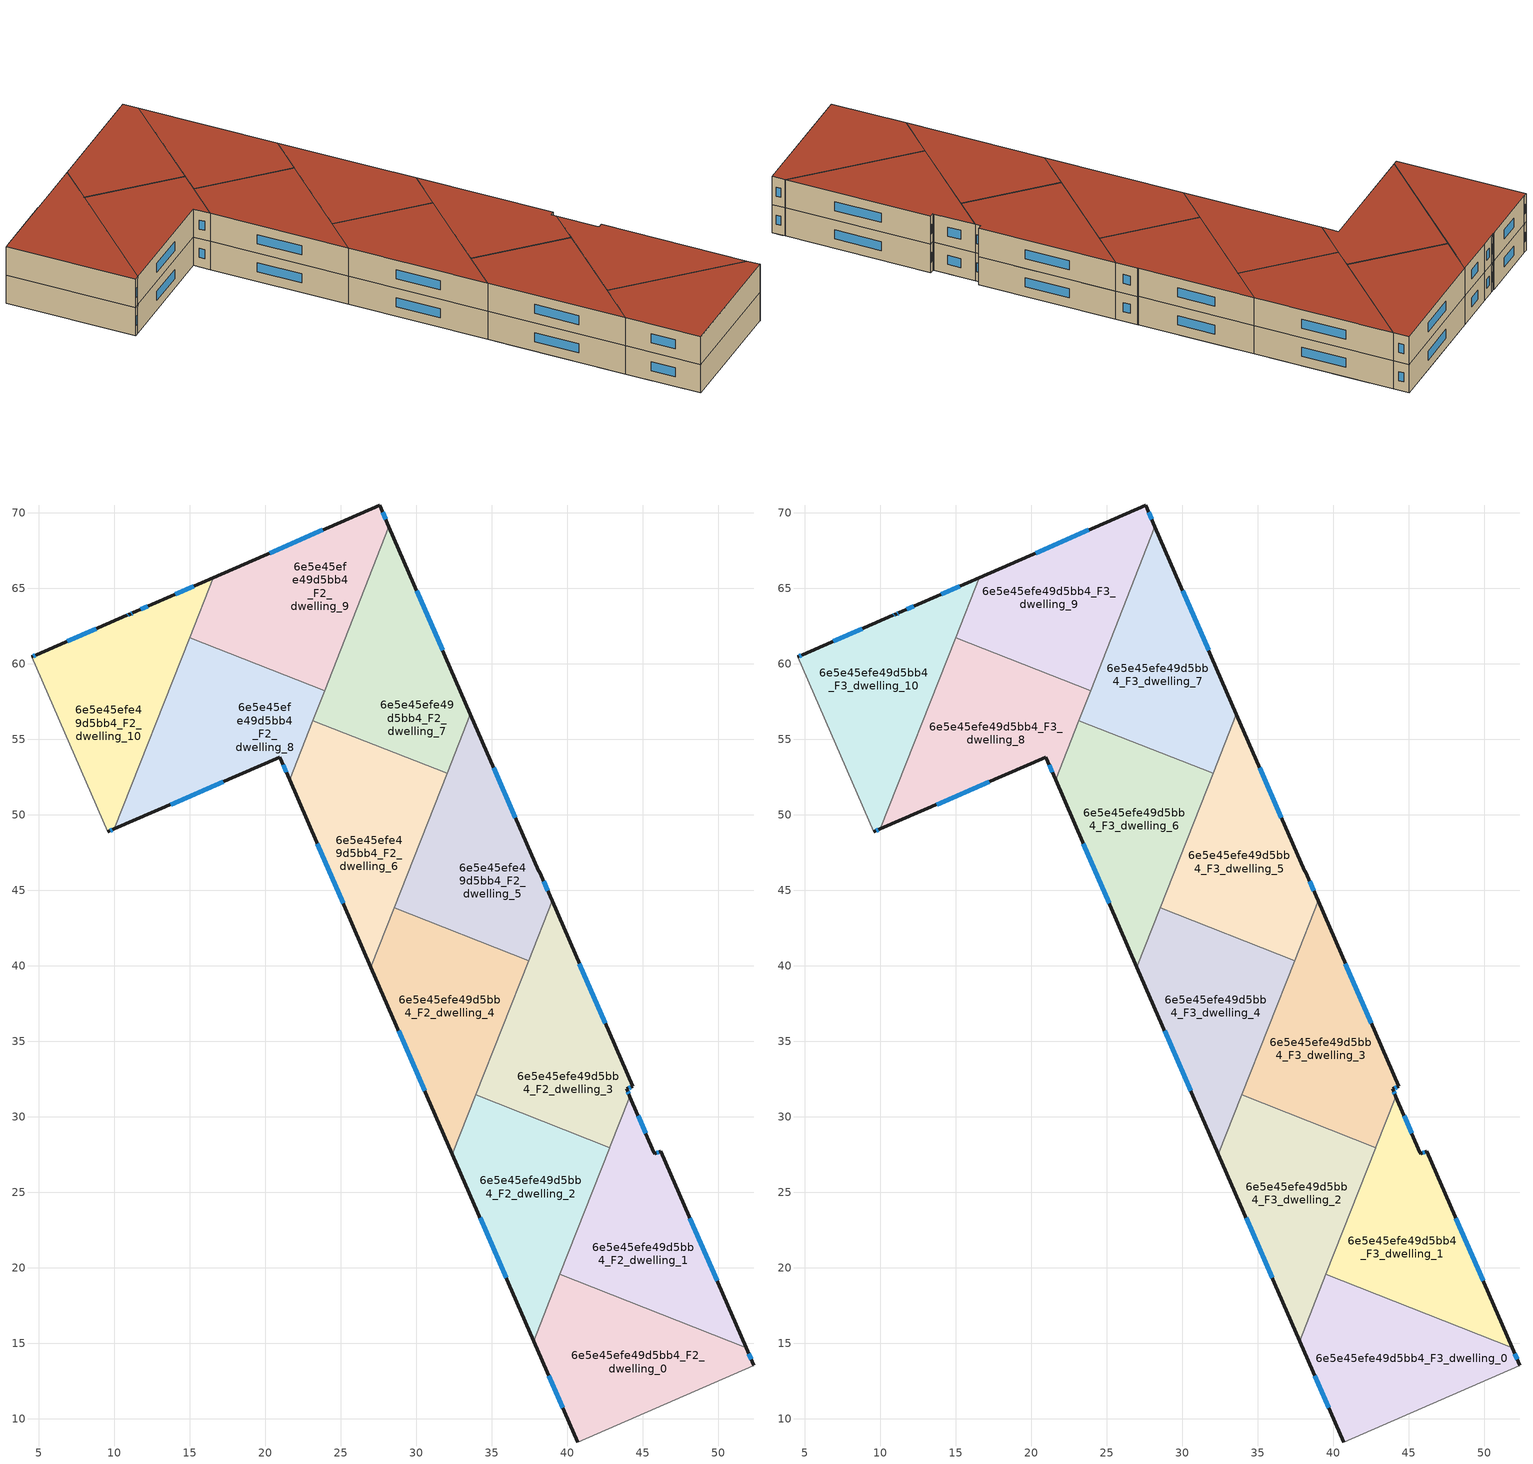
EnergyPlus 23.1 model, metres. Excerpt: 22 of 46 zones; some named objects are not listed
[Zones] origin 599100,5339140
6e5e45efe49d5bb4_F2_dwelling_0
 floor to 6e5e45efe49d5bb4_F1_dwelling_0 (EU_floor_Construction): 51.99,14.41 52.38,13.54 52.33,13.52 40.69,8.46 38.26,14.06 40.21,19.04 z6
 floor to 6e5e45efe49d5bb4_F1_dwelling_2 (EU_floor_Construction): 40.3,19.26 38.26,14.06 37.79,15.13 39.53,19.56 z6
 floor to 6e5e45efe49d5bb4_F1_dwelling_1 (EU_floor_Construction): 51.86,14.71 51.99,14.41 40.21,19.04 40.3,19.26 z6
 wall outside (EU_wall_Construction): 37.79,15.13 40.69,8.46 / 52.38,13.54 51.86,14.71 z6:9
 wall adiabatic (EU_wall_Construction): 40.69,8.46 52.33,13.52 52.38,13.54 z6:9
 wall to 6e5e45efe49d5bb4_F2_dwelling_1 (EU_wall_Construction): 51.86,14.71 39.53,19.56 z6:9
 wall to 6e5e45efe49d5bb4_F2_dwelling_2 (EU_wall_Construction): 39.53,19.56 37.79,15.13 z6:9
 window (EU_Window_Construction): 38.78,12.86 39.7,10.73 / 52.2,13.94 52.04,14.31 z7.02:7.98
6e5e45efe49d5bb4_F2_dwelling_1
 floor to 6e5e45efe49d5bb4_F1_dwelling_1 (EU_floor_Construction): 46.2,27.72 51.86,14.71 40.3,19.26 44.62,30.27 45.76,27.64 45.8,27.54 z6
 floor to 6e5e45efe49d5bb4_F1_dwelling_3 (EU_floor_Construction): 44.16,31.34 44.62,30.27 43.15,26.51 42.38,26.81 z6
 floor to 6e5e45efe49d5bb4_F1_dwelling_2 (EU_floor_Construction): 43.15,26.51 40.3,19.26 39.53,19.56 42.38,26.81 z6
 wall outside (EU_wall_Construction): 51.86,14.71 46.2,27.72 45.8,27.54 45.76,27.64 44.16,31.34 z6:9
 wall to 6e5e45efe49d5bb4_F2_dwelling_3 (EU_wall_Construction): 44.16,31.34 42.83,27.97 z6:9
 wall to 6e5e45efe49d5bb4_F2_dwelling_2 (EU_wall_Construction): 42.83,27.97 39.53,19.56 z6:9
 window (EU_Window_Construction): 45.21,28.9 44.7,30.08 / 46.06,27.66 45.93,27.6 / 49.94,19.14 48.13,23.29 z7.02:7.98
6e5e45efe49d5bb4_F2_dwelling_10
 floor to 6e5e45efe49d5bb4_F1_dwelling_10 (EU_floor_Construction): 13.44,57.74 10.03,49.06 9.58,48.87 4.53,60.46 4.88,60.61 5.47,60.87 z6
 floor to 6e5e45efe49d5bb4_F1_dwelling_11 (EU_floor_Construction): 16.56,65.7 13.44,57.74 5.47,60.87 10.83,63.2 11.02,63.27 11.07,63.29 11.25,63.38 12.75,64.03 z6
 wall outside (EU_wall_Construction): 16.56,65.7 12.75,64.03 11.25,63.38 11.07,63.29 11.02,63.27 10.83,63.2 4.88,60.61 4.53,60.46 / 9.58,48.87 10.03,49.06 z6:9
 wall adiabatic (EU_wall_Construction): 4.53,60.46 9.58,48.87 z6:9
 wall to 6e5e45efe49d5bb4_F2_dwelling_8 (EU_wall_Construction): 10.03,49.06 15,61.72 z6:9
 wall to 6e5e45efe49d5bb4_F2_dwelling_9 (EU_wall_Construction): 15,61.72 16.56,65.7 z6:9
 window (EU_Window_Construction): 8.81,62.32 6.91,61.49 / 10.95,63.24 10.89,63.22 / 11.19,63.35 11.13,63.32 / 12.24,63.81 11.76,63.6 / 15.27,65.13 14.05,64.6 / 9.73,48.93 9.87,48.99 / 4.76,60.56 4.65,60.51 z7.02:7.98
6e5e45efe49d5bb4_F2_dwelling_2
 floor to 6e5e45efe49d5bb4_F1_dwelling_2 (EU_floor_Construction): 42.38,26.81 37.79,15.13 33.3,25.45 34.98,29.72 z6
 floor to 6e5e45efe49d5bb4_F1_dwelling_4 (EU_floor_Construction): 35.43,30.87 33.3,25.45 32.41,27.51 33.96,31.46 z6
 floor to 6e5e45efe49d5bb4_F1_dwelling_3 (EU_floor_Construction): 42.83,27.97 42.38,26.81 34.98,29.72 35.43,30.87 z6
 wall outside (EU_wall_Construction): 32.41,27.51 37.79,15.13 z6:9
 wall to 6e5e45efe49d5bb4_F2_dwelling_3 (EU_wall_Construction): 42.83,27.97 33.95,31.46 z6:9
 wall to 6e5e45efe49d5bb4_F2_dwelling_4 (EU_wall_Construction): 33.95,31.46 32.41,27.51 z6:9
 window (EU_Window_Construction): 34.24,23.3 35.96,19.35 z7.02:7.98
6e5e45efe49d5bb4_F2_dwelling_3
 floor to 6e5e45efe49d5bb4_F1_dwelling_3 (EU_floor_Construction): 39.9,42.24 44.34,32.02 43.94,31.85 44.16,31.34 42.83,27.97 35.43,30.87 z6
 floor to 6e5e45efe49d5bb4_F1_dwelling_5 (EU_floor_Construction): 39,44.3 39.9,42.24 38.2,37.91 36.72,38.49 z6
 floor to 6e5e45efe49d5bb4_F1_dwelling_4 (EU_floor_Construction): 38.2,37.91 35.43,30.87 33.96,31.46 36.72,38.49 z6
 wall outside (EU_wall_Construction): 44.16,31.34 43.94,31.85 44.34,32.02 39,44.3 z6:9
 wall to 6e5e45efe49d5bb4_F2_dwelling_5 (EU_wall_Construction): 39,44.3 37.45,40.34 z6:9
 wall to 6e5e45efe49d5bb4_F2_dwelling_4 (EU_wall_Construction): 37.45,40.34 33.96,31.46 z6:9
 window (EU_Window_Construction): 44.08,31.91 44.21,31.96 / 44.08,31.51 44.02,31.67 / 42.53,36.2 40.82,40.12 z7.02:7.98
6e5e45efe49d5bb4_F2_dwelling_4
 floor to 6e5e45efe49d5bb4_F1_dwelling_5 (EU_floor_Construction): 37.45,40.34 36.72,38.49 30.05,41.11 30.78,42.96 z6
 floor adiabatic (EU_floor_Construction): 36.72,38.49 32.41,27.51 27.01,39.91 28.55,43.83 30.78,42.96 30.05,41.11 z6
 wall outside (EU_wall_Construction): 27.01,39.91 32.41,27.51 z6:9
 wall to 6e5e45efe49d5bb4_F2_dwelling_5 (EU_wall_Construction): 37.45,40.34 28.55,43.83 z6:9
 wall to 6e5e45efe49d5bb4_F2_dwelling_6 (EU_wall_Construction): 28.55,43.83 27.01,39.91 z6:9
 window (EU_Window_Construction): 28.85,35.69 30.57,31.73 z7.02:7.98
6e5e45efe49d5bb4_F2_dwelling_5
 floor to 6e5e45efe49d5bb4_F1_dwelling_5 (EU_floor_Construction): 34.94,53.56 38.11,46.25 38.15,46.27 39,44.3 37.45,40.34 30.78,42.96 z6
 floor adiabatic (EU_floor_Construction): 33.26,49.27 30.78,42.96 28.55,43.83 31.03,50.14 z6
 floor to 6e5e45efe49d5bb4_F1_dwelling_7 (EU_floor_Construction): 33.59,56.66 34.94,53.56 33.26,49.27 31.03,50.14 z6
 wall outside (EU_wall_Construction): 39,44.3 38.15,46.27 38.11,46.25 33.59,56.66 z6:9
 wall to 6e5e45efe49d5bb4_F2_dwelling_7 (EU_wall_Construction): 33.59,56.66 32.05,52.74 z6:9
 wall to 6e5e45efe49d5bb4_F2_dwelling_6 (EU_wall_Construction): 32.05,52.74 28.55,43.84 z6:9
 window (EU_Window_Construction): 38.71,44.97 38.44,45.6 / 36.57,49.79 35.13,53.12 z7.02:7.98
6e5e45efe49d5bb4_F2_dwelling_6
 floor to 6e5e45efe49d5bb4_F1_dwelling_6 (EU_floor_Construction): 31.03,50.14 27.01,39.91 23.42,48.18 25.1,52.47 z6
 floor to 6e5e45efe49d5bb4_F1_dwelling_8 (EU_floor_Construction): 26.13,55.07 23.42,48.18 21.62,52.31 23.16,56.24 z6
 floor to 6e5e45efe49d5bb4_F1_dwelling_7 (EU_floor_Construction): 32.05,52.74 31.03,50.14 25.1,52.47 26.13,55.07 z6
 wall outside (EU_wall_Construction): 21.62,52.31 27.01,39.91 z6:9
 wall to 6e5e45efe49d5bb4_F2_dwelling_7 (EU_wall_Construction): 32.05,52.74 23.16,56.24 z6:9
 wall to 6e5e45efe49d5bb4_F2_dwelling_8 (EU_wall_Construction): 23.16,56.24 21.62,52.31 z6:9
 window (EU_Window_Construction): 23.45,48.09 25.18,44.13 z7.02:7.98
6e5e45efe49d5bb4_F2_dwelling_7
 floor to 6e5e45efe49d5bb4_F1_dwelling_7 (EU_floor_Construction): 30,64.94 33.59,56.66 32.05,52.74 26.13,55.07 z6
 floor to 6e5e45efe49d5bb4_F1_dwelling_9 (EU_floor_Construction): 28.21,69.07 30,64.94 27.49,58.54 24.53,59.71 z6
 floor to 6e5e45efe49d5bb4_F1_dwelling_8 (EU_floor_Construction): 27.49,58.54 26.13,55.07 23.16,56.24 24.53,59.71 z6
 wall outside (EU_wall_Construction): 33.59,56.66 28.21,69.07 z6:9
 wall to 6e5e45efe49d5bb4_F2_dwelling_9 (EU_wall_Construction): 28.21,69.07 23.94,58.21 z6:9
 wall to 6e5e45efe49d5bb4_F2_dwelling_8 (EU_wall_Construction): 23.94,58.21 23.16,56.24 z6:9
 window (EU_Window_Construction): 31.76,60.88 30.04,64.85 z7.02:7.98
6e5e45efe49d5bb4_F2_dwelling_8
 floor to 6e5e45efe49d5bb4_F1_dwelling_8 (EU_floor_Construction): 23.94,58.21 21.62,52.31 20.96,53.82 15.22,51.32 18.73,60.26 z6
 floor to 6e5e45efe49d5bb4_F1_dwelling_10 (EU_floor_Construction): 17.17,56.28 15.22,51.32 10.03,49.06 13.44,57.74 z6
 floor to 6e5e45efe49d5bb4_F1_dwelling_11 (EU_floor_Construction): 18.73,60.26 17.17,56.28 13.44,57.74 15,61.72 z6
 wall outside (EU_wall_Construction): 10.03,49.06 20.96,53.82 21.62,52.31 z6:9
 wall to 6e5e45efe49d5bb4_F2_dwelling_9 (EU_wall_Construction): 23.94,58.21 15,61.72 z6:9
 window (EU_Window_Construction): 21.19,53.3 21.4,52.82 / 13.75,50.68 17.24,52.2 z7.02:7.98
6e5e45efe49d5bb4_F2_dwelling_9
 floor to 6e5e45efe49d5bb4_F1_dwelling_11 (EU_floor_Construction): 21.76,67.97 18.73,60.26 15,61.72 16.56,65.7 z6
 floor to 6e5e45efe49d5bb4_F1_dwelling_9 (EU_floor_Construction): 27.58,70.52 28.21,69.07 24.53,59.71 19.32,61.75 21.76,67.97 z6
 floor to 6e5e45efe49d5bb4_F1_dwelling_8 (EU_floor_Construction): 24.53,59.71 23.94,58.21 18.73,60.26 19.32,61.75 z6
 wall outside (EU_wall_Construction): 28.21,69.07 27.58,70.52 16.56,65.7 z6:9
 window (EU_Window_Construction): 27.99,69.56 27.79,70.03 / 23.83,68.88 20.31,67.34 z7.02:7.98
6e5e45efe49d5bb4_F3_dwelling_0
 floor to 6e5e45efe49d5bb4_F2_dwelling_0 (EU_floor_Construction): 51.86,14.71 52.38,13.54 52.33,13.52 40.69,8.46 37.79,15.13 39.53,19.56 z9
 wall outside (EU_wall_Construction): 37.79,15.13 40.69,8.46 / 52.38,13.54 51.86,14.71 z9:12
 wall adiabatic (EU_wall_Construction): 40.69,8.46 52.33,13.52 52.38,13.54 z9:12
 wall to 6e5e45efe49d5bb4_F3_dwelling_1 (EU_wall_Construction): 51.86,14.71 39.53,19.56 z9:12
 wall to 6e5e45efe49d5bb4_F3_dwelling_2 (EU_wall_Construction): 39.53,19.56 37.79,15.13 z9:12
 window (EU_Window_Construction): 38.78,12.86 39.7,10.73 / 52.2,13.94 52.04,14.31 z10.02:10.98
 roof outside (EU_roof_Construction): 52.33,13.52 52.38,13.54 51.86,14.71 39.53,19.56 37.79,15.13 40.69,8.46 z12
6e5e45efe49d5bb4_F3_dwelling_1
 floor to 6e5e45efe49d5bb4_F2_dwelling_1 (EU_floor_Construction): 46.2,27.72 51.86,14.71 39.53,19.56 44.16,31.34 45.76,27.64 45.8,27.54 z9
 wall outside (EU_wall_Construction): 51.86,14.71 46.2,27.72 45.8,27.54 45.76,27.64 44.16,31.34 z9:12
 wall to 6e5e45efe49d5bb4_F3_dwelling_3 (EU_wall_Construction): 44.16,31.34 42.83,27.97 z9:12
 wall to 6e5e45efe49d5bb4_F3_dwelling_2 (EU_wall_Construction): 42.83,27.97 39.53,19.56 z9:12
 window (EU_Window_Construction): 45.21,28.9 44.7,30.08 / 46.06,27.66 45.93,27.6 / 49.94,19.14 48.13,23.29 z10.02:10.98
 roof outside (EU_roof_Construction): 51.86,14.71 46.2,27.72 45.8,27.54 45.76,27.64 44.16,31.34 39.53,19.56 z12
6e5e45efe49d5bb4_F3_dwelling_10
 floor to 6e5e45efe49d5bb4_F2_dwelling_10 (EU_floor_Construction): 16.56,65.7 10.03,49.06 9.58,48.87 4.53,60.46 4.88,60.61 10.83,63.2 11.02,63.27 11.07,63.29 11.25,63.38 12.75,64.03 z9
 wall outside (EU_wall_Construction): 16.56,65.7 12.75,64.03 11.25,63.38 11.07,63.29 11.02,63.27 10.83,63.2 4.88,60.61 4.53,60.46 / 9.58,48.87 10.03,49.06 z9:12
 wall adiabatic (EU_wall_Construction): 4.53,60.46 9.58,48.87 z9:12
 wall to 6e5e45efe49d5bb4_F3_dwelling_8 (EU_wall_Construction): 10.03,49.06 15,61.72 z9:12
 wall to 6e5e45efe49d5bb4_F3_dwelling_9 (EU_wall_Construction): 15,61.72 16.56,65.7 z9:12
 window (EU_Window_Construction): 8.81,62.32 6.91,61.49 / 10.95,63.24 10.89,63.22 / 11.19,63.35 11.13,63.32 / 12.24,63.81 11.76,63.6 / 15.27,65.13 14.05,64.6 / 9.73,48.93 9.87,48.99 / 4.76,60.56 4.65,60.51 z10.02:10.98
 roof outside (EU_roof_Construction): 10.03,49.06 16.56,65.7 12.75,64.03 11.25,63.38 11.07,63.29 11.02,63.27 10.83,63.2 4.88,60.61 4.53,60.46 9.58,48.87 z12
6e5e45efe49d5bb4_F3_dwelling_2
 floor to 6e5e45efe49d5bb4_F2_dwelling_2 (EU_floor_Construction): 42.83,27.97 37.79,15.13 32.41,27.51 33.95,31.46 z9
 wall outside (EU_wall_Construction): 32.41,27.51 37.79,15.13 z9:12
 wall to 6e5e45efe49d5bb4_F3_dwelling_3 (EU_wall_Construction): 42.83,27.97 33.95,31.46 z9:12
 wall to 6e5e45efe49d5bb4_F3_dwelling_4 (EU_wall_Construction): 33.95,31.46 32.41,27.51 z9:12
 window (EU_Window_Construction): 34.24,23.3 35.96,19.35 z10.02:10.98
 roof outside (EU_roof_Construction): 37.79,15.13 42.83,27.97 33.95,31.46 32.41,27.51 z12
6e5e45efe49d5bb4_F3_dwelling_3
 floor to 6e5e45efe49d5bb4_F2_dwelling_3 (EU_floor_Construction): 39,44.3 44.34,32.02 43.94,31.85 44.16,31.34 42.83,27.97 33.95,31.46 z9
 wall outside (EU_wall_Construction): 44.16,31.34 43.94,31.85 44.34,32.02 39,44.3 z9:12
 wall to 6e5e45efe49d5bb4_F3_dwelling_5 (EU_wall_Construction): 39,44.3 37.45,40.34 z9:12
 wall to 6e5e45efe49d5bb4_F3_dwelling_4 (EU_wall_Construction): 37.45,40.34 33.96,31.46 z9:12
 window (EU_Window_Construction): 44.08,31.91 44.21,31.96 / 44.08,31.51 44.02,31.67 / 42.53,36.2 40.82,40.12 z10.02:10.98
 roof outside (EU_roof_Construction): 42.83,27.97 44.16,31.34 43.94,31.85 44.34,32.02 39,44.3 33.95,31.46 z12
6e5e45efe49d5bb4_F3_dwelling_4
 floor to 6e5e45efe49d5bb4_F2_dwelling_4 (EU_floor_Construction): 37.45,40.34 32.41,27.51 27.01,39.91 28.55,43.83 z9
 wall outside (EU_wall_Construction): 27.01,39.91 32.41,27.51 z9:12
 wall to 6e5e45efe49d5bb4_F3_dwelling_5 (EU_wall_Construction): 37.45,40.34 28.55,43.83 z9:12
 wall to 6e5e45efe49d5bb4_F3_dwelling_6 (EU_wall_Construction): 28.55,43.83 27.01,39.91 z9:12
 window (EU_Window_Construction): 28.85,35.69 30.57,31.73 z10.02:10.98
 roof outside (EU_roof_Construction): 32.41,27.51 37.45,40.34 28.55,43.83 27.01,39.91 z12
6e5e45efe49d5bb4_F3_dwelling_5
 floor to 6e5e45efe49d5bb4_F2_dwelling_5 (EU_floor_Construction): 33.59,56.66 38.11,46.25 38.15,46.27 39,44.3 37.45,40.34 28.55,43.83 z9
 wall outside (EU_wall_Construction): 39,44.3 38.15,46.27 38.11,46.25 33.59,56.66 z9:12
 wall to 6e5e45efe49d5bb4_F3_dwelling_7 (EU_wall_Construction): 33.59,56.66 32.05,52.74 z9:12
 wall to 6e5e45efe49d5bb4_F3_dwelling_6 (EU_wall_Construction): 32.05,52.74 28.55,43.84 z9:12
 window (EU_Window_Construction): 38.71,44.97 38.44,45.6 / 36.57,49.79 35.13,53.12 z10.02:10.98
 roof outside (EU_roof_Construction): 37.45,40.34 39,44.3 38.15,46.27 38.11,46.25 33.59,56.66 28.55,43.83 z12
6e5e45efe49d5bb4_F3_dwelling_6
 floor to 6e5e45efe49d5bb4_F2_dwelling_6 (EU_floor_Construction): 32.05,52.74 27.01,39.91 21.62,52.31 23.16,56.24 z9
 wall outside (EU_wall_Construction): 21.62,52.31 27.01,39.91 z9:12
 wall to 6e5e45efe49d5bb4_F3_dwelling_7 (EU_wall_Construction): 32.05,52.74 23.16,56.24 z9:12
 wall to 6e5e45efe49d5bb4_F3_dwelling_8 (EU_wall_Construction): 23.16,56.24 21.62,52.31 z9:12
 window (EU_Window_Construction): 23.45,48.09 25.18,44.13 z10.02:10.98
 roof outside (EU_roof_Construction): 27.01,39.91 32.05,52.74 23.16,56.24 21.62,52.31 z12
6e5e45efe49d5bb4_F3_dwelling_7
 floor to 6e5e45efe49d5bb4_F2_dwelling_7 (EU_floor_Construction): 28.21,69.07 33.59,56.66 32.05,52.74 23.16,56.24 z9
 wall outside (EU_wall_Construction): 33.59,56.66 28.21,69.07 z9:12
 wall to 6e5e45efe49d5bb4_F3_dwelling_9 (EU_wall_Construction): 28.21,69.07 23.94,58.21 z9:12
 wall to 6e5e45efe49d5bb4_F3_dwelling_8 (EU_wall_Construction): 23.94,58.21 23.16,56.24 z9:12
 window (EU_Window_Construction): 31.76,60.88 30.04,64.85 z10.02:10.98
 roof outside (EU_roof_Construction): 32.05,52.74 33.59,56.66 28.21,69.07 23.16,56.24 z12
6e5e45efe49d5bb4_F3_dwelling_8
 floor to 6e5e45efe49d5bb4_F2_dwelling_8 (EU_floor_Construction): 23.94,58.21 21.62,52.31 20.96,53.82 10.03,49.06 15,61.72 z9
 wall outside (EU_wall_Construction): 10.03,49.06 20.96,53.82 21.62,52.31 z9:12
 wall to 6e5e45efe49d5bb4_F3_dwelling_9 (EU_wall_Construction): 23.94,58.21 15,61.72 z9:12
 window (EU_Window_Construction): 21.19,53.3 21.4,52.82 / 13.75,50.68 17.24,52.2 z10.02:10.98
 roof outside (EU_roof_Construction): 21.62,52.31 23.94,58.21 15,61.72 10.03,49.06 20.96,53.82 z12
6e5e45efe49d5bb4_F3_dwelling_9
 floor to 6e5e45efe49d5bb4_F2_dwelling_9 (EU_floor_Construction): 27.58,70.52 28.21,69.07 23.94,58.21 15,61.72 16.56,65.7 z9
 wall outside (EU_wall_Construction): 28.21,69.07 27.58,70.52 16.56,65.7 z9:12
 window (EU_Window_Construction): 27.99,69.56 27.79,70.03 / 23.83,68.88 20.31,67.34 z10.02:10.98
 roof outside (EU_roof_Construction): 23.94,58.21 28.21,69.07 27.58,70.52 16.56,65.7 15,61.72 z12
[Building]
EU S2 Campaign: North Axis=0; Terrain=City; Solar Distribution=FullExterior
[Site:Location]
Vienna: Latitude=48; Longitude=16.5; Time Zone=1; Elevation=183
[SizingPeriod:WeatherFileDays]
AnnualSizingPeriod: Begin Month=1; Begin Day of Month=1; End Month=12; End Day of Month=31; Day of Week for Start Day=Monday; Use Weather File Daylight Saving Period=No; Use Weather File Rain and Snow Indicators=No
[MATERIAL]
EU_InternalMass_Material: Roughness=MediumRough; Thickness=0.1; Conductivity=1; Density=1800; Specific Heat=900; Thermal Absorptance=0.9; Solar Absorptance=0.7; Visible Absorptance=0.7
[MATERIAL:NOMASS] Roughness=MediumRough; Thermal Absorptance=0.9; Solar Absorptance=0.7; Visible Absorptance=0.7
Name | Thermal Resistance
EU_wall_NoMass | 0.942466
EU_roof_NoMass | 0.551687
EU_floor_NoMass | 0.66527
[WINDOWMATERIAL:SIMPLEGLAZINGSYSTEM]
EU_Window_SimpleGlazing: UFactor=2.03367; Solar Heat Gain Coefficient=0.65; Visible Transmittance=0.65
[CONSTRUCTION]
EU_wall_Construction: EU_wall_NoMass
EU_roof_Construction: EU_roof_NoMass
EU_floor_Construction: EU_floor_NoMass
EU_Window_Construction: EU_Window_SimpleGlazing
EU_InternalMass_Construction: EU_InternalMass_Material
[ZONE] Type=1; Multiplier=1; Ceiling Height=autocalculate; Floor Area=autocalculate; Part of Total Floor Area=Yes
Name | Volume
6e5e45efe49d5bb4_F2_dwelling_0; 6e5e45efe49d5bb4_F3_dwelling_0 | 257.958
6e5e45efe49d5bb4_F2_dwelling_1; 6e5e45efe49d5bb4_F3_dwelling_1 | 257.933
6e5e45efe49d5bb4_F2_dwelling_10; 6e5e45efe49d5bb4_F3_dwelling_10 | 257.946
6e5e45efe49d5bb4_F2_dwelling_2; 6e5e45efe49d5bb4_F3_dwelling_2 | 257.936
6e5e45efe49d5bb4_F2_dwelling_3; 6e5e45efe49d5bb4_F3_dwelling_3 | 257.9
6e5e45efe49d5bb4_F2_dwelling_4; 6e5e45efe49d5bb4_F3_dwelling_4 | 257.93
6e5e45efe49d5bb4_F2_dwelling_5; 6e5e45efe49d5bb4_F3_dwelling_5 | 257.947
6e5e45efe49d5bb4_F2_dwelling_6; 6e5e45efe49d5bb4_F3_dwelling_6 | 257.948
6e5e45efe49d5bb4_F2_dwelling_7; 6e5e45efe49d5bb4_F3_dwelling_7 | 257.941
6e5e45efe49d5bb4_F2_dwelling_8; 6e5e45efe49d5bb4_F3_dwelling_8 | 257.905
6e5e45efe49d5bb4_F2_dwelling_9; 6e5e45efe49d5bb4_F3_dwelling_9 | 257.903
[INTERNALMASS] Construction=EU_InternalMass_Construction
Name | Zone or ZoneList | Surface Area
6e5e45efe49d5bb4_F2_dwelling_0_EU_InternalMass | 6e5e45efe49d5bb4_F2_dwelling_0 | 85.9864
6e5e45efe49d5bb4_F2_dwelling_1_EU_InternalMass | 6e5e45efe49d5bb4_F2_dwelling_1 | 85.9802
6e5e45efe49d5bb4_F2_dwelling_2_EU_InternalMass | 6e5e45efe49d5bb4_F2_dwelling_2 | 85.9782
6e5e45efe49d5bb4_F2_dwelling_3_EU_InternalMass | 6e5e45efe49d5bb4_F2_dwelling_3 | 85.9641
6e5e45efe49d5bb4_F2_dwelling_4_EU_InternalMass | 6e5e45efe49d5bb4_F2_dwelling_4 | 85.9729
6e5e45efe49d5bb4_F2_dwelling_5_EU_InternalMass | 6e5e45efe49d5bb4_F2_dwelling_5 | 85.9833
6e5e45efe49d5bb4_F2_dwelling_6_EU_InternalMass | 6e5e45efe49d5bb4_F2_dwelling_6 | 85.9782
6e5e45efe49d5bb4_F2_dwelling_7_EU_InternalMass | 6e5e45efe49d5bb4_F2_dwelling_7 | 85.9786
6e5e45efe49d5bb4_F2_dwelling_8_EU_InternalMass | 6e5e45efe49d5bb4_F2_dwelling_8 | 85.9657
6e5e45efe49d5bb4_F2_dwelling_9_EU_InternalMass | 6e5e45efe49d5bb4_F2_dwelling_9 | 85.9706
6e5e45efe49d5bb4_F2_dwelling_10_EU_InternalMass | 6e5e45efe49d5bb4_F2_dwelling_10 | 85.9821
6e5e45efe49d5bb4_F3_dwelling_0_EU_InternalMass | 6e5e45efe49d5bb4_F3_dwelling_0 | 85.9864
6e5e45efe49d5bb4_F3_dwelling_1_EU_InternalMass | 6e5e45efe49d5bb4_F3_dwelling_1 | 85.9802
6e5e45efe49d5bb4_F3_dwelling_2_EU_InternalMass | 6e5e45efe49d5bb4_F3_dwelling_2 | 85.9782
6e5e45efe49d5bb4_F3_dwelling_3_EU_InternalMass | 6e5e45efe49d5bb4_F3_dwelling_3 | 85.9641
6e5e45efe49d5bb4_F3_dwelling_4_EU_InternalMass | 6e5e45efe49d5bb4_F3_dwelling_4 | 85.9729
6e5e45efe49d5bb4_F3_dwelling_5_EU_InternalMass | 6e5e45efe49d5bb4_F3_dwelling_5 | 85.9833
6e5e45efe49d5bb4_F3_dwelling_6_EU_InternalMass | 6e5e45efe49d5bb4_F3_dwelling_6 | 85.9782
6e5e45efe49d5bb4_F3_dwelling_7_EU_InternalMass | 6e5e45efe49d5bb4_F3_dwelling_7 | 85.9786
6e5e45efe49d5bb4_F3_dwelling_8_EU_InternalMass | 6e5e45efe49d5bb4_F3_dwelling_8 | 85.9657
6e5e45efe49d5bb4_F3_dwelling_9_EU_InternalMass | 6e5e45efe49d5bb4_F3_dwelling_9 | 85.9706
6e5e45efe49d5bb4_F3_dwelling_10_EU_InternalMass | 6e5e45efe49d5bb4_F3_dwelling_10 | 85.9821
[OTHEREQUIPMENT] Fuel Type=Electricity; Design Level Calculation Method=Watts/Area; Power per Zone Floor Area=1; Fraction Latent=0; Fraction Radiant=0; Fraction Lost=0; Carbon Dioxide Generation Rate=0; EndUse Subcategory=EU_Step8_InternalGains
Name | Zone or ZoneList or Space or SpaceList | Schedule
EU_Step8_InternalGain_6e5e45efe49d5bb4_F2_dwelling_0_f000 | 6e5e45efe49d5bb4_F2_dwelling_0 | EU_Step8_GainSchedule_6e5e45efe49d5bb4_F2_dwelling_0_f000
EU_Step8_InternalGain_6e5e45efe49d5bb4_F2_dwelling_1_f000 | 6e5e45efe49d5bb4_F2_dwelling_1 | EU_Step8_GainSchedule_6e5e45efe49d5bb4_F2_dwelling_1_f000
EU_Step8_InternalGain_6e5e45efe49d5bb4_F2_dwelling_2_f000 | 6e5e45efe49d5bb4_F2_dwelling_2 | EU_Step8_GainSchedule_6e5e45efe49d5bb4_F2_dwelling_2_f000
EU_Step8_InternalGain_6e5e45efe49d5bb4_F2_dwelling_3_f000 | 6e5e45efe49d5bb4_F2_dwelling_3 | EU_Step8_GainSchedule_6e5e45efe49d5bb4_F2_dwelling_3_f000
EU_Step8_InternalGain_6e5e45efe49d5bb4_F2_dwelling_4_f000 | 6e5e45efe49d5bb4_F2_dwelling_4 | EU_Step8_GainSchedule_6e5e45efe49d5bb4_F2_dwelling_4_f000
EU_Step8_InternalGain_6e5e45efe49d5bb4_F2_dwelling_5_f000 | 6e5e45efe49d5bb4_F2_dwelling_5 | EU_Step8_GainSchedule_6e5e45efe49d5bb4_F2_dwelling_5_f000
EU_Step8_InternalGain_6e5e45efe49d5bb4_F2_dwelling_6_f000 | 6e5e45efe49d5bb4_F2_dwelling_6 | EU_Step8_GainSchedule_6e5e45efe49d5bb4_F2_dwelling_6_f000
EU_Step8_InternalGain_6e5e45efe49d5bb4_F2_dwelling_7_f000 | 6e5e45efe49d5bb4_F2_dwelling_7 | EU_Step8_GainSchedule_6e5e45efe49d5bb4_F2_dwelling_7_f000
EU_Step8_InternalGain_6e5e45efe49d5bb4_F2_dwelling_8_f000 | 6e5e45efe49d5bb4_F2_dwelling_8 | EU_Step8_GainSchedule_6e5e45efe49d5bb4_F2_dwelling_8_f000
EU_Step8_InternalGain_6e5e45efe49d5bb4_F2_dwelling_9_f000 | 6e5e45efe49d5bb4_F2_dwelling_9 | EU_Step8_GainSchedule_6e5e45efe49d5bb4_F2_dwelling_9_f000
EU_Step8_InternalGain_6e5e45efe49d5bb4_F2_dwelling_10_f000 | 6e5e45efe49d5bb4_F2_dwelling_10 | EU_Step8_GainSchedule_6e5e45efe49d5bb4_F2_dwelling_10_f000
EU_Step8_InternalGain_6e5e45efe49d5bb4_F3_dwelling_0_f000 | 6e5e45efe49d5bb4_F3_dwelling_0 | EU_Step8_GainSchedule_6e5e45efe49d5bb4_F3_dwelling_0_f000
EU_Step8_InternalGain_6e5e45efe49d5bb4_F3_dwelling_1_f000 | 6e5e45efe49d5bb4_F3_dwelling_1 | EU_Step8_GainSchedule_6e5e45efe49d5bb4_F3_dwelling_1_f000
EU_Step8_InternalGain_6e5e45efe49d5bb4_F3_dwelling_2_f000 | 6e5e45efe49d5bb4_F3_dwelling_2 | EU_Step8_GainSchedule_6e5e45efe49d5bb4_F3_dwelling_2_f000
EU_Step8_InternalGain_6e5e45efe49d5bb4_F3_dwelling_3_f000 | 6e5e45efe49d5bb4_F3_dwelling_3 | EU_Step8_GainSchedule_6e5e45efe49d5bb4_F3_dwelling_3_f000
EU_Step8_InternalGain_6e5e45efe49d5bb4_F3_dwelling_4_f000 | 6e5e45efe49d5bb4_F3_dwelling_4 | EU_Step8_GainSchedule_6e5e45efe49d5bb4_F3_dwelling_4_f000
EU_Step8_InternalGain_6e5e45efe49d5bb4_F3_dwelling_5_f000 | 6e5e45efe49d5bb4_F3_dwelling_5 | EU_Step8_GainSchedule_6e5e45efe49d5bb4_F3_dwelling_5_f000
EU_Step8_InternalGain_6e5e45efe49d5bb4_F3_dwelling_6_f000 | 6e5e45efe49d5bb4_F3_dwelling_6 | EU_Step8_GainSchedule_6e5e45efe49d5bb4_F3_dwelling_6_f000
EU_Step8_InternalGain_6e5e45efe49d5bb4_F3_dwelling_7_f000 | 6e5e45efe49d5bb4_F3_dwelling_7 | EU_Step8_GainSchedule_6e5e45efe49d5bb4_F3_dwelling_7_f000
EU_Step8_InternalGain_6e5e45efe49d5bb4_F3_dwelling_8_f000 | 6e5e45efe49d5bb4_F3_dwelling_8 | EU_Step8_GainSchedule_6e5e45efe49d5bb4_F3_dwelling_8_f000
EU_Step8_InternalGain_6e5e45efe49d5bb4_F3_dwelling_9_f000 | 6e5e45efe49d5bb4_F3_dwelling_9 | EU_Step8_GainSchedule_6e5e45efe49d5bb4_F3_dwelling_9_f000
EU_Step8_InternalGain_6e5e45efe49d5bb4_F3_dwelling_10_f000 | 6e5e45efe49d5bb4_F3_dwelling_10 | EU_Step8_GainSchedule_6e5e45efe49d5bb4_F3_dwelling_10_f000
[ZONEVENTILATION:DESIGNFLOWRATE] Schedule=EU_AlwaysOn; Design Flow Rate Calculation Method=AirChanges/Hour; Air Changes per Hour=0.530523; Ventilation Type=Natural; Fan Pressure Rise=0; Fan Total Efficiency=1; Constant Term Coefficient=1; Temperature Term Coefficient=0; Velocity Term Coefficient=0; Velocity Squared Term Coefficient=0; Minimum Indoor Temperature=-100; Maximum Indoor Temperature=100; Delta Temperature=-100; Minimum Outdoor Temperature=-100; Maximum Outdoor Temperature=100; Maximum Wind Speed=40
Name | Zone or ZoneList or Space or SpaceList
EU_ConstantAir_6e5e45efe49d5bb4_F2_dwelling_0 | 6e5e45efe49d5bb4_F2_dwelling_0
EU_ConstantAir_6e5e45efe49d5bb4_F2_dwelling_1 | 6e5e45efe49d5bb4_F2_dwelling_1
EU_ConstantAir_6e5e45efe49d5bb4_F2_dwelling_2 | 6e5e45efe49d5bb4_F2_dwelling_2
EU_ConstantAir_6e5e45efe49d5bb4_F2_dwelling_3 | 6e5e45efe49d5bb4_F2_dwelling_3
EU_ConstantAir_6e5e45efe49d5bb4_F2_dwelling_4 | 6e5e45efe49d5bb4_F2_dwelling_4
EU_ConstantAir_6e5e45efe49d5bb4_F2_dwelling_5 | 6e5e45efe49d5bb4_F2_dwelling_5
EU_ConstantAir_6e5e45efe49d5bb4_F2_dwelling_6 | 6e5e45efe49d5bb4_F2_dwelling_6
EU_ConstantAir_6e5e45efe49d5bb4_F2_dwelling_7 | 6e5e45efe49d5bb4_F2_dwelling_7
EU_ConstantAir_6e5e45efe49d5bb4_F2_dwelling_8 | 6e5e45efe49d5bb4_F2_dwelling_8
EU_ConstantAir_6e5e45efe49d5bb4_F2_dwelling_9 | 6e5e45efe49d5bb4_F2_dwelling_9
EU_ConstantAir_6e5e45efe49d5bb4_F2_dwelling_10 | 6e5e45efe49d5bb4_F2_dwelling_10
EU_ConstantAir_6e5e45efe49d5bb4_F3_dwelling_0 | 6e5e45efe49d5bb4_F3_dwelling_0
EU_ConstantAir_6e5e45efe49d5bb4_F3_dwelling_1 | 6e5e45efe49d5bb4_F3_dwelling_1
EU_ConstantAir_6e5e45efe49d5bb4_F3_dwelling_2 | 6e5e45efe49d5bb4_F3_dwelling_2
EU_ConstantAir_6e5e45efe49d5bb4_F3_dwelling_3 | 6e5e45efe49d5bb4_F3_dwelling_3
EU_ConstantAir_6e5e45efe49d5bb4_F3_dwelling_4 | 6e5e45efe49d5bb4_F3_dwelling_4
EU_ConstantAir_6e5e45efe49d5bb4_F3_dwelling_5 | 6e5e45efe49d5bb4_F3_dwelling_5
EU_ConstantAir_6e5e45efe49d5bb4_F3_dwelling_6 | 6e5e45efe49d5bb4_F3_dwelling_6
EU_ConstantAir_6e5e45efe49d5bb4_F3_dwelling_7 | 6e5e45efe49d5bb4_F3_dwelling_7
EU_ConstantAir_6e5e45efe49d5bb4_F3_dwelling_8 | 6e5e45efe49d5bb4_F3_dwelling_8
EU_ConstantAir_6e5e45efe49d5bb4_F3_dwelling_9 | 6e5e45efe49d5bb4_F3_dwelling_9
EU_ConstantAir_6e5e45efe49d5bb4_F3_dwelling_10 | 6e5e45efe49d5bb4_F3_dwelling_10
[HVACTEMPLATE:ZONE:IDEALLOADSAIRSYSTEM] System Availability Schedule=EU_AlwaysOn; Maximum Heating Supply Air Temperature=50; Minimum Cooling Supply Air Temperature=13; Maximum Heating Supply Air Humidity Ratio=0.0156; Minimum Cooling Supply Air Humidity Ratio=0.0077; Heating Limit=NoLimit; Cooling Limit=NoLimit; Heating Availability Schedule=EU_AlwaysOn; Cooling Availability Schedule=EU_CoolingOff; Dehumidification Control Type=ConstantSensibleHeatRatio; Cooling Sensible Heat Ratio=0.7; Dehumidification Setpoint=60; Humidification Control Type=None; Humidification Setpoint=30; Outdoor Air Method=None; Outdoor Air Flow Rate per Person=0.00944; Outdoor Air Flow Rate per Zone Floor Area=0; Outdoor Air Flow Rate per Zone=0; Demand Controlled Ventilation Type=None; Outdoor Air Economizer Type=NoEconomizer; Heat Recovery Type=None; Sensible Heat Recovery Effectiveness=0.7; Latent Heat Recovery Effectiveness=0.65
Name | Template Thermostat
6e5e45efe49d5bb4_F2_dwelling_0 | EU_HeatOnly_6e5e45efe49d5bb4_F2_dwelling_0
6e5e45efe49d5bb4_F2_dwelling_1 | EU_HeatOnly_6e5e45efe49d5bb4_F2_dwelling_1
6e5e45efe49d5bb4_F2_dwelling_2 | EU_HeatOnly_6e5e45efe49d5bb4_F2_dwelling_2
6e5e45efe49d5bb4_F2_dwelling_3 | EU_HeatOnly_6e5e45efe49d5bb4_F2_dwelling_3
6e5e45efe49d5bb4_F2_dwelling_4 | EU_HeatOnly_6e5e45efe49d5bb4_F2_dwelling_4
6e5e45efe49d5bb4_F2_dwelling_5 | EU_HeatOnly_6e5e45efe49d5bb4_F2_dwelling_5
6e5e45efe49d5bb4_F2_dwelling_6 | EU_HeatOnly_6e5e45efe49d5bb4_F2_dwelling_6
6e5e45efe49d5bb4_F2_dwelling_7 | EU_HeatOnly_6e5e45efe49d5bb4_F2_dwelling_7
6e5e45efe49d5bb4_F2_dwelling_8 | EU_HeatOnly_6e5e45efe49d5bb4_F2_dwelling_8
6e5e45efe49d5bb4_F2_dwelling_9 | EU_HeatOnly_6e5e45efe49d5bb4_F2_dwelling_9
6e5e45efe49d5bb4_F2_dwelling_10 | EU_HeatOnly_6e5e45efe49d5bb4_F2_dwelling_10
6e5e45efe49d5bb4_F3_dwelling_0 | EU_HeatOnly_6e5e45efe49d5bb4_F3_dwelling_0
6e5e45efe49d5bb4_F3_dwelling_1 | EU_HeatOnly_6e5e45efe49d5bb4_F3_dwelling_1
6e5e45efe49d5bb4_F3_dwelling_2 | EU_HeatOnly_6e5e45efe49d5bb4_F3_dwelling_2
6e5e45efe49d5bb4_F3_dwelling_3 | EU_HeatOnly_6e5e45efe49d5bb4_F3_dwelling_3
6e5e45efe49d5bb4_F3_dwelling_4 | EU_HeatOnly_6e5e45efe49d5bb4_F3_dwelling_4
6e5e45efe49d5bb4_F3_dwelling_5 | EU_HeatOnly_6e5e45efe49d5bb4_F3_dwelling_5
6e5e45efe49d5bb4_F3_dwelling_6 | EU_HeatOnly_6e5e45efe49d5bb4_F3_dwelling_6
6e5e45efe49d5bb4_F3_dwelling_7 | EU_HeatOnly_6e5e45efe49d5bb4_F3_dwelling_7
6e5e45efe49d5bb4_F3_dwelling_8 | EU_HeatOnly_6e5e45efe49d5bb4_F3_dwelling_8
6e5e45efe49d5bb4_F3_dwelling_9 | EU_HeatOnly_6e5e45efe49d5bb4_F3_dwelling_9
6e5e45efe49d5bb4_F3_dwelling_10 | EU_HeatOnly_6e5e45efe49d5bb4_F3_dwelling_10
[SIZING:ZONE] Zone Cooling Design Supply Air Temperature Input Method=SupplyAirTemperature; Zone Cooling Design Supply Air Temperature=13; Zone Heating Design Supply Air Temperature Input Method=SupplyAirTemperature; Zone Heating Design Supply Air Temperature=50; Zone Cooling Design Supply Air Humidity Ratio=0.008; Zone Heating Design Supply Air Humidity Ratio=0.008; Cooling Design Air Flow Method=DesignDay; Cooling Design Air Flow Rate=0; Cooling Minimum Air Flow per Zone Floor Area=0.000762; Cooling Minimum Air Flow=0; Cooling Minimum Air Flow Fraction=0.2; Heating Design Air Flow Method=DesignDay; Heating Design Air Flow Rate=0; Heating Maximum Air Flow per Zone Floor Area=0.002032; Heating Maximum Air Flow=0.141576; Heating Maximum Air Flow Fraction=0.3; Account for Dedicated Outdoor Air System=No; Dedicated Outdoor Air System Control Strategy=NeutralSupplyAir; Dedicated Outdoor Air Low Setpoint Temperature for Design=autosize; Dedicated Outdoor Air High Setpoint Temperature for Design=autosize; Zone Load Sizing Method=Sensible Load Only No Latent Load; Zone Latent Cooling Design Supply Air Humidity Ratio Input Method=HumidityRatioDifference; Zone Cooling Design Supply Air Humidity Ratio Difference=0.005; Zone Latent Heating Design Supply Air Humidity Ratio Input Method=HumidityRatioDifference; Zone Humidification Design Supply Air Humidity Ratio Difference=0.005
6e5e45efe49d5bb4_F2_dwelling_0; 6e5e45efe49d5bb4_F2_dwelling_1; 6e5e45efe49d5bb4_F2_dwelling_2; 6e5e45efe49d5bb4_F2_dwelling_3; 6e5e45efe49d5bb4_F2_dwelling_4; 6e5e45efe49d5bb4_F2_dwelling_5; 6e5e45efe49d5bb4_F2_dwelling_6; 6e5e45efe49d5bb4_F2_dwelling_7; 6e5e45efe49d5bb4_F2_dwelling_8; 6e5e45efe49d5bb4_F2_dwelling_9; 6e5e45efe49d5bb4_F2_dwelling_10; 6e5e45efe49d5bb4_F3_dwelling_0; 6e5e45efe49d5bb4_F3_dwelling_1; 6e5e45efe49d5bb4_F3_dwelling_2; 6e5e45efe49d5bb4_F3_dwelling_3; 6e5e45efe49d5bb4_F3_dwelling_4; 6e5e45efe49d5bb4_F3_dwelling_5; 6e5e45efe49d5bb4_F3_dwelling_6; 6e5e45efe49d5bb4_F3_dwelling_7; 6e5e45efe49d5bb4_F3_dwelling_8; 6e5e45efe49d5bb4_F3_dwelling_9; 6e5e45efe49d5bb4_F3_dwelling_10
[SCHEDULE:CONSTANT]
Name | Hourly Value
EU_AlwaysOn | 1
EU_CoolingOff | 0
[SCHEDULE:FILE] Column Number=1; Rows to Skip at Top=0; Number of Hours of Data=8760; Column Separator=Comma; Interpolate to Timestep=No; Minutes per Item=60; Adjust Schedule for Daylight Savings=Yes
Name | File
EU_Step8_GainSchedule_6e5e45efe49d5bb4_F2_dwelling_0_f000 | ../../schedules/6e5e45efe49d5bb4/6e5e45efe49d5bb4_F2_dwelling_0_f000_gain.csv
EU_Step8_GainSchedule_6e5e45efe49d5bb4_F2_dwelling_1_f000 | ../../schedules/6e5e45efe49d5bb4/6e5e45efe49d5bb4_F2_dwelling_1_f000_gain.csv
EU_Step8_GainSchedule_6e5e45efe49d5bb4_F2_dwelling_2_f000 | ../../schedules/6e5e45efe49d5bb4/6e5e45efe49d5bb4_F2_dwelling_2_f000_gain.csv
EU_Step8_GainSchedule_6e5e45efe49d5bb4_F2_dwelling_3_f000 | ../../schedules/6e5e45efe49d5bb4/6e5e45efe49d5bb4_F2_dwelling_3_f000_gain.csv
EU_Step8_GainSchedule_6e5e45efe49d5bb4_F2_dwelling_4_f000 | ../../schedules/6e5e45efe49d5bb4/6e5e45efe49d5bb4_F2_dwelling_4_f000_gain.csv
EU_Step8_GainSchedule_6e5e45efe49d5bb4_F2_dwelling_5_f000 | ../../schedules/6e5e45efe49d5bb4/6e5e45efe49d5bb4_F2_dwelling_5_f000_gain.csv
EU_Step8_GainSchedule_6e5e45efe49d5bb4_F2_dwelling_6_f000 | ../../schedules/6e5e45efe49d5bb4/6e5e45efe49d5bb4_F2_dwelling_6_f000_gain.csv
EU_Step8_GainSchedule_6e5e45efe49d5bb4_F2_dwelling_7_f000 | ../../schedules/6e5e45efe49d5bb4/6e5e45efe49d5bb4_F2_dwelling_7_f000_gain.csv
EU_Step8_GainSchedule_6e5e45efe49d5bb4_F2_dwelling_8_f000 | ../../schedules/6e5e45efe49d5bb4/6e5e45efe49d5bb4_F2_dwelling_8_f000_gain.csv
EU_Step8_GainSchedule_6e5e45efe49d5bb4_F2_dwelling_9_f000 | ../../schedules/6e5e45efe49d5bb4/6e5e45efe49d5bb4_F2_dwelling_9_f000_gain.csv
EU_Step8_GainSchedule_6e5e45efe49d5bb4_F2_dwelling_10_f000 | ../../schedules/6e5e45efe49d5bb4/6e5e45efe49d5bb4_F2_dwelling_10_f000_gain.csv
EU_Step8_GainSchedule_6e5e45efe49d5bb4_F3_dwelling_0_f000 | ../../schedules/6e5e45efe49d5bb4/6e5e45efe49d5bb4_F3_dwelling_0_f000_gain.csv
EU_Step8_GainSchedule_6e5e45efe49d5bb4_F3_dwelling_1_f000 | ../../schedules/6e5e45efe49d5bb4/6e5e45efe49d5bb4_F3_dwelling_1_f000_gain.csv
EU_Step8_GainSchedule_6e5e45efe49d5bb4_F3_dwelling_2_f000 | ../../schedules/6e5e45efe49d5bb4/6e5e45efe49d5bb4_F3_dwelling_2_f000_gain.csv
EU_Step8_GainSchedule_6e5e45efe49d5bb4_F3_dwelling_3_f000 | ../../schedules/6e5e45efe49d5bb4/6e5e45efe49d5bb4_F3_dwelling_3_f000_gain.csv
EU_Step8_GainSchedule_6e5e45efe49d5bb4_F3_dwelling_4_f000 | ../../schedules/6e5e45efe49d5bb4/6e5e45efe49d5bb4_F3_dwelling_4_f000_gain.csv
EU_Step8_GainSchedule_6e5e45efe49d5bb4_F3_dwelling_5_f000 | ../../schedules/6e5e45efe49d5bb4/6e5e45efe49d5bb4_F3_dwelling_5_f000_gain.csv
EU_Step8_GainSchedule_6e5e45efe49d5bb4_F3_dwelling_6_f000 | ../../schedules/6e5e45efe49d5bb4/6e5e45efe49d5bb4_F3_dwelling_6_f000_gain.csv
EU_Step8_GainSchedule_6e5e45efe49d5bb4_F3_dwelling_7_f000 | ../../schedules/6e5e45efe49d5bb4/6e5e45efe49d5bb4_F3_dwelling_7_f000_gain.csv
EU_Step8_GainSchedule_6e5e45efe49d5bb4_F3_dwelling_8_f000 | ../../schedules/6e5e45efe49d5bb4/6e5e45efe49d5bb4_F3_dwelling_8_f000_gain.csv
EU_Step8_GainSchedule_6e5e45efe49d5bb4_F3_dwelling_9_f000 | ../../schedules/6e5e45efe49d5bb4/6e5e45efe49d5bb4_F3_dwelling_9_f000_gain.csv
EU_Step8_GainSchedule_6e5e45efe49d5bb4_F3_dwelling_10_f000 | ../../schedules/6e5e45efe49d5bb4/6e5e45efe49d5bb4_F3_dwelling_10_f000_gain.csv
